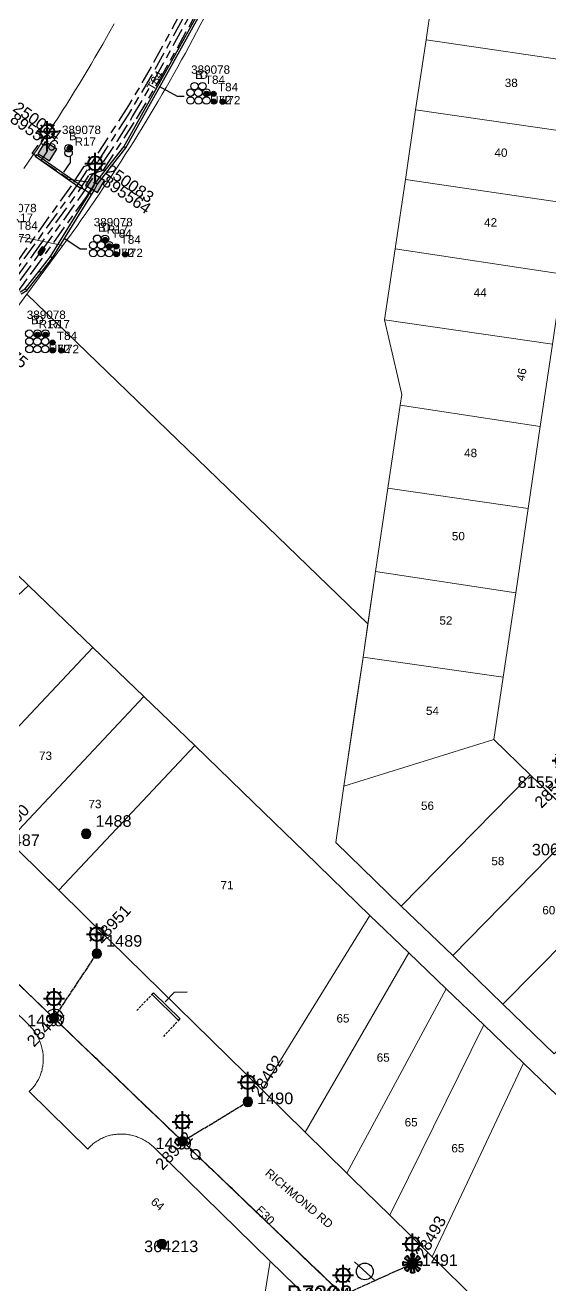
# Model space of a CAD drawing. Header units: metres. Extents: x 305195 to 306755, y 6261447 to 6263623.
# Drawn here: x 305664.5 to 305777.4, y 6262005.4 to 6262276.8 of the extents above; entities that cross this region are included whole.
import ezdxf
from ezdxf.enums import TextEntityAlignment as Align

# ---------------------------------------------------------------- set-up
doc = ezdxf.new("R2010")
doc.units = ezdxf.units.M
for name, pattern in [('Cable Exist OH', [1, 1, 0]), ('Cable Exist UG', [8.2, 4, -1.2, 1.8, -1.2]), ('DASHED', [0.75, 0.5, -0.25])]:
    doc.linetypes.add(name, pattern=pattern)
doc.layers.get('0').update_dxf_attribs({"color": 6})
doc.layers.add('Cadastre Land Parcels_SP_EXT', color=9, linetype='Continuous', lineweight=5)
doc.layers.add('Cadastre Roads_SP_EXT', color=9, linetype='Continuous', lineweight=5)
for name, color, linetype in [('Duct_SP_EXT', 7, 'Continuous'), ('Equip_HV_EXT', 7, 'Continuous'), ('Equip_SP_HV_EXT', 7, 'Continuous'), ('Equip_SP_LV_EXT', 7, 'Continuous'), ('Equip_SP_SL_EXT', 7, 'Continuous'), ('Mains_HV_EXT', 7, 'Continuous'), ('Mains_LV_EXT', 7, 'Continuous'), ('Mains_LV_SL_EXT', 7, 'Continuous'), ('Mains_SL_EXT', 7, 'Continuous'), ('SupportsOH_SP_TR_HV_LV_SL_EXT', 7, 'Continuous'), ('SupportsUG_SP_LV_EXT', 7, 'Continuous'), ('SupportsUG_SP_LV_SL_EXT', 7, 'Continuous'), ('Trench_SP_EXT', 7, 'Continuous')]:
    doc.layers.add(name, color=color, linetype=linetype)
doc.layers.add('UNKNOWN_FEATURES', color=1, linetype='DASHED', plot=False)
doc.styles.add('COLUMN_LABEL', font='arial.ttf')
doc.styles.add('HVSW_LABEL', font='arial.ttf')
doc.styles.add('iecARIAL', font='arial.ttf', dxfattribs={"height": 2})
doc.styles.add('POLE_LABEL', font='arial.ttf')
doc.styles.get("Standard").update_dxf_attribs({"font": 'arial.ttf'})

# ---------------------------------------------------------------- blocks, each defined once
blk = doc.blocks.new('COLUMN_EXT')
blk.add_hatch(color=256).paths.add_polyline_path([(-1.49, 1.48), (-1.49, -1.49), (1.48, -1.49), (1.48, 1.48)])
blk.add_lwpolyline([(-1.49, -1.49), (1.48, -1.49), (1.48, 1.48), (-1.49, 1.48)], close=True)
for tag, height, style, flags, p in [('ASSET_NUM', 2.5, 'COLUMN_LABEL', 8, (2, 2)), ('STRUCTURE_PLANT_NUMBER', 0.2, 'POLE_LABEL', 9, (1.81, 0.03)), ('STREET_CODE', 0.2, 'COLUMN_LABEL', 9, (1.81, -0.2))]:
    blk.add_attdef(tag, text='', height=height, dxfattribs=dict(style=style, flags=flags)).set_placement(p, align=Align.MIDDLE_LEFT)
at = {"flags": 1}
blk.add_attdef('Z', (1.81, -2.35), '', height=0.2, dxfattribs=at)
at = {"flags": 9}
for tag, p in [('COLUMN_TYPE', (1.81, -0.4)), ('OWNED_BY', (1.81, -0.6)), ('STATE', (1.81, -0.8)), ('USAGE', (1.81, -1)), ('STREETNAME', (1.81, -1.6)), ('SUBURB', (1.81, -1.8)), ('LEGEND', (1.81, -1.2)), ('LOCATION', (1.81, -1.4)), ('NOTES', (1.81, -2))]:
    blk.add_attdef(tag, text='', height=0.2, dxfattribs=at).set_placement(p, align=Align.MIDDLE_LEFT)
blk = doc.blocks.new('PILLAR_EXT')
blk.add_hatch(color=256).paths.add_polyline_path([(-2.475, 0.99), (-2.475, -0.99), (2.475, -0.99), (2.475, 0.99)])
blk.add_lwpolyline([(-2.475, -0.99), (2.475, -0.99), (2.475, 0.99), (-2.475, 0.99)], close=True)
at = {"style": 'iecARIAL', "flags": 8}
blk.add_attdef('ASSET_NUM', (1.5, 3.5), '', height=2.5, dxfattribs=at)
for tag, p, flags in [('OWNED_BY', (0, -0.2), 9), ('STATE', (0, -0.4), 9), ('SUPPORT_TYPE', (0, -0.6), 9), ('STREETNAME', (0, -1.8), 9), ('SUBURB', (0, -2), 1), ('USAGE', (0, -0.8), 9), ('LEGEND', (0, -1), 9), ('LOCATION', (0, -1.2), 9), ('NOTES', (0, -1.4), 9), ('PARENT', (0, -1.6), 9)]:
    blk.add_attdef(tag, p, '', height=0.2, dxfattribs=dict(flags=flags))
blk = doc.blocks.new('DUCT_EXT')
blk.add_circle((0, 0.8), 0.8)
at = {"flags": 1}
blk.add_attdef('Z', (0, 0), '', height=0.2, dxfattribs=at)
at = {"flags": 9}
for tag, p in [('DUCT_CODE', (0, 0)), ('XSECT_TYPE', (0, -0.2)), ('STATE', (0, -0.6)), ('FB_REFERENCE', (0, -0.4)), ('NOTES', (0, -0.8))]:
    blk.add_attdef(tag, text='', height=0.2, dxfattribs=at).set_placement(p, align=Align.MIDDLE_LEFT)
blk = doc.blocks.new('LV_OH_LINKS_OPEN_EXT')
for p, q in [((-0.17, 4.97), (-0.17, 5.46)), ((0.17, 4.97), (0.17, 5.46)), ((-0.17, 3), (-0.17, 2.5)), ((0.17, 3), (0.17, 2.5))]:
    blk.add_line(p, q)
blk.add_lwpolyline([(0, 2.99, 1), (0, 4.98, 1)], format="xyb", close=True)
at = {"flags": 9}
for tag, p in [('ACTUAL_STATUS', (0, 0)), ('CONSTRUCTED_VOLTAGE', (0, -0.2)), ('OPERATING_VOLTAGE', (0, -0.6)), ('ORIENTATION', (0, -0.8)), ('OWNED_BY', (0, -1)), ('STATE', (0, -1.2)), ('SWITCH_TYPE', (0, -1.4)), ('NO_PHASES', (0, -0.4)), ('USAGE', (0, -1.6)), ('LEGEND', (0, -1.8)), ('NOTES', (0, -2))]:
    blk.add_attdef(tag, text='', height=0.2, dxfattribs=at).set_placement(p, align=Align.MIDDLE_LEFT)
at = {"flags": 1}
blk.add_attdef('Z', (0, 0), '', height=0.2, dxfattribs=at)
blk = doc.blocks.new('SL_LANTERN_EXT')
at = {"lineweight": 40}
for p, q in [((-1.46, 5.68), (-1.06, 5.28)), ((0, 1.97), (0, 6.47)), ((1.46, 5.68), (1.06, 5.28)), ((-2.25, 4.22), (2.25, 4.22)), ((-1.46, 2.76), (-1.06, 3.16)), ((0, 0), (0, 2.72)), ((1.46, 2.76), (1.06, 3.16))]:
    blk.add_line(p, q, dxfattribs=at)
blk.add_circle((0, 4.22), 1.5, dxfattribs=at)
at = {"style": 'iecARIAL', "flags": 8}
blk.add_attdef('ASSET_NUM', (1.5, 1.5), '', height=2.5, dxfattribs=at)
for tag, p, height, flags in [('OPERATING_VOLTAGE', (0.98, -1.65), 0.2, 9), ('ORIENTATION', (0.98, -1.85), 0.2, 9), ('OWNED_BY', (0.98, -2.05), 0.2, 9), ('STATE', (0.98, -2.25), 0.2, 9), ('CONSTRUCTED_VOLTAGE', (0.98, -0.65), 0.2, 9), ('CONTROL_TYPE', (0.98, -0.85), 0.2, 9), ('LANTERN_PURPOSE', (0.98, -1.05), 0.2, 9), ('LANTERN_TYPE', (0.98, -1.25), 0.2, 9), ('NO_PHASES', (0.98, -1.45), 0.2, 9), ('USAGE', (0.98, -2.45), 0.2, 9), ('CEXIST', (0.98, -2.65), 0.2, 9), ('CNEW', (0.98, -2.85), 0.2, 9), ('LNUMBER', (2.18, -3.25), 2.5, 8), ('CNUMBER', (0.98, -3.05), 0.2, 9), ('CREMOVE', (0.98, -3.25), 0.2, 9), ('CREPLACE', (0.98, -3.45), 0.2, 9), ('LKINGHEIGHT', (0.98, -3.65), 0.2, 9), ('LBRACKET', (0.98, -3.85), 0.2, 9), ('LBRACKETVOCAB', (0.98, -4.05), 0.2, 9), ('LCATEGORY', (0.98, -4.25), 0.2, 9), ('LCHARGE1', (0.98, -4.45), 0.2, 9), ('LCHARGE1PERCENT', (0.98, -4.65), 0.2, 9), ('LCHARGE2', (0.98, -4.85), 0.2, 9), ('LCHARGE2PERCENT', (0.98, -5.05), 0.2, 9), ('LCHARGE3', (0.98, -5.25), 0.2, 9), ('LCHARGE3PERCENT', (0.98, -5.45), 0.2, 9), ('LEXIST', (0.98, -5.65), 0.2, 9), ('LLAMP', (0.98, -5.85), 0.2, 9), ('LLAMPVOCAB', (0.98, -6.05), 0.2, 9), ('LMAST', (0.98, -6.25), 0.2, 9), ('LMASTVOCAB', (0.98, -6.45), 0.2, 9), ('LNEW', (0.98, -6.65), 0.2, 9), ('LANTNUMBER', (0.98, -6.85), 0.2, 9), ('LOUTREACH', (0.98, -7.25), 0.2, 9), ('LOUTREACHVOCAB', (0.98, -7.45), 0.2, 9), ('LRATECODE', (0.98, -7.65), 0.2, 9), ('LREMOVE', (0.98, -7.85), 0.2, 9), ('LREPLACE', (0.98, -8.05), 0.2, 9), ('LTYPE', (0.98, -8.25), 0.2, 9), ('STREETNAME', (0.98, -9.25), 0.2, 9), ('SUBURB', (0.98, -9.45), 0.2, 1), ('LTYPEVOCAB', (0.98, -8.45), 0.2, 9), ('LEGEND', (0.98, -8.65), 0.2, 9), ('LOCATION', (0.98, -8.85), 0.2, 9), ('NOTES', (0.98, -9.05), 0.2, 9)]:
    blk.add_attdef(tag, p, '', height=height, dxfattribs=dict(flags=flags))
blk = doc.blocks.new('SL_NIGHTWATCH_EXT')
at = {"lineweight": 40}
h = blk.add_hatch(color=256, dxfattribs=at)
h.paths.add_polyline_path([(0.39, 1.96, 0.098491), (-0.39, 1.96), (-0.2, 0.98, -0.098491), (0.19, 0.98)])
h.paths.add_polyline_path([(0.55, 0.83, -0.098491), (0.83, 0.56), (1.66, 1.11, 0.098491), (1.11, 1.66)])
h.paths.add_polyline_path([(0.98, 0.2, -0.098491), (0.98, -0.19), (1.96, -0.39, 0.098491), (1.96, 0.39)])
h.paths.add_polyline_path([(0.83, -0.55, -0.098491), (0.56, -0.83), (1.11, -1.66, 0.098491), (1.66, -1.11)])
h.paths.add_polyline_path([(-0.19, -0.98), (-0.39, -1.96, 0.098491), (0.39, -1.96), (0.2, -0.98, -0.098491)])
h.paths.add_polyline_path([(-0.83, -0.56), (-1.66, -1.11, 0.098491), (-1.11, -1.66), (-0.55, -0.83, -0.098491)])
h.paths.add_polyline_path([(-0.98, 0.19), (-1.96, 0.39, 0.098491), (-1.96, -0.39), (-0.98, -0.2, -0.098491)])
h.paths.add_polyline_path([(-1.11, 1.66, 0.098491), (-1.66, 1.11), (-0.83, 0.55, -0.098491), (-0.56, 0.83)])
for p, q in [((-1.16, 1.63), (-1.16, 1.63, 0)), ((-1.1, 1.64), (-1.1, 1.64, 0)), ((1.08, 1.63), (1.08, 1.63, 0)), ((-0.86, -0.57), (-0.86, -0.57, 0)), ((0.82, -0.57), (0.82, -0.57, 0)), ((1.13, -1.65), (1.13, -1.65, 0)), ((1.96, -0.37), (1.96, -0.37, 0))]:
    blk.add_line(p, q, dxfattribs=at)
for points in [[(-0.98, 0.19, 0.098491), (-0.98, -0.2), (-1.96, -0.39, -0.098491), (-1.96, 0.39)], [(-0.56, 0.83, 0.098491), (-0.83, 0.55), (-1.66, 1.11, -0.098491), (-1.11, 1.66)], [(-0.2, 0.98, -0.098491), (0.19, 0.98), (0.39, 1.96, 0.098491), (-0.39, 1.96)], [(0.83, 0.56), (1.66, 1.11, 0.098491), (1.11, 1.66), (0.55, 0.83, -0.098491)], [(0.98, -0.19), (1.96, -0.39, 0.098491), (1.96, 0.39), (0.98, 0.2, -0.098491)], [(-0.83, -0.56, 0.098491), (-0.55, -0.83), (-1.11, -1.66, -0.098491), (-1.66, -1.11)], [(0.2, -0.98), (0.39, -1.96, -0.098491), (-0.39, -1.96), (-0.19, -0.98, 0.098491)], [(0.56, -0.83), (1.11, -1.66, 0.098491), (1.66, -1.11), (0.83, -0.55, -0.098491)]]:
    blk.add_lwpolyline(points, format="xyb", close=True, dxfattribs=at)
blk.add_circle((0, 0), 1, dxfattribs=at)
blk = doc.blocks.new('POLE_EXT')
blk.add_hatch(color=256).paths.add_polyline_path([(-1, 0, 1), (1, 0, 1)])
blk.add_lwpolyline([(-1, 0, 1), (1, 0, 1)], format="xyb", close=True)
for tag, height, flags, p in [('pNumber', 2.5, 8, (-17.84, 2.07)), ('OWNED_BY', 0.2, 9, (1.35, -0.4)), ('SPECIAL_USE', 0.2, 9, (1.35, -0.8)), ('STATE', 0.2, 9, (1.35, -1)), ('cLV', 0.2, 9, (1.35, -1.4)), ('hDepth', 0.2, 9, (1.35, -1.6)), ('hDia', 0.2, 9, (1.35, -1.8)), ('cHV', 0.2, 9, (1.35, -2)), ('PARENT', 0.2, 9, (1.35, -0.6)), ('USAGE', 0.2, 9, (1.35, -1.2)), ('LBRACKET', 0.2, 9, (1.35, -2.2)), ('LExisting', 0.2, 9, (1.35, -2.4)), ('LANTNUMBER', 0.2, 9, (1.35, -2.6)), ('LOther', 0.2, 9, (1.35, -2.8)), ('cLinedev', 0.2, 9, (1.35, -3.4)), ('pExisting', 0.2, 9, (1.35, -3.8)), ('pFooting', 0.2, 9, (1.35, -4.4)), ('pNew', 0.2, 9, (1.35, -4.6)), ('pRelocate', 0.2, 9, (1.35, -5)), ('pRemove', 0.2, 9, (1.35, -5.2)), ('pReplace', 0.2, 9, (1.35, -5.4)), ('LRemove', 0.2, 9, (1.35, -3)), ('LEGEND', 0.2, 9, (1.35, -3.2)), ('LOCATION', 0.2, 9, (1.35, -3.6)), ('PFNUMBER', 0.2, 9, (1.35, -4)), ('NEWPFNUMBER', 0.2, 9, (1.35, -4.2)), ('pStay', 0.2, 9, (1.35, -5.6)), ('pType', 0.2, 9, (1.35, -5.8)), ('cspan', 0.2, 9, (1.35, -6)), ('STREETNAME', 0.2, 9, (1.35, -6.2)), ('SUBURB', 0.2, 9, (1.35, -6.4)), ('OPERATED_BY', 0.2, 9, (1.36, -7.01)), ('NOTES', 0.2, 9, (1.35, -6.6)), ('MAINTAINED_BY', 0.2, 9, (1.36, -6.81))]:
    blk.add_attdef(tag, text='', height=height, dxfattribs=dict(flags=flags)).set_placement(p, align=Align.MIDDLE_LEFT)
at = {"style": 'POLE_LABEL'}
for tag, height, flags, p in [('ASSET_NUM', 2.5, 8, (2, 2)), ('STRUCTURE_PLANT_NUMBER', 0.2, 9, (1.35, 0.03)), ('STREET_CODE', 0.2, 9, (1.35, -0.2))]:
    blk.add_attdef(tag, text='', height=height, dxfattribs=dict(at, flags=flags)).set_placement(p, align=Align.MIDDLE_LEFT)
at = {"flags": 1}
blk.add_attdef('Z', (1.35, -7.33), '', height=0.2, dxfattribs=at)
blk = doc.blocks.new('HV_STJ_EXT')
h = blk.add_hatch(color=256)
edge = h.paths.add_edge_path()
edge.add_ellipse((-0.59, 0.13), major_axis=(0.226, 0.226), ratio=1, start_angle=45, end_angle=135)
edge.add_line((-0.91, 0.13), (-0.91, -0.13))
edge.add_ellipse((-0.59, -0.13), major_axis=(0.226, 0.226), ratio=1, start_angle=135, end_angle=225)
edge.add_line((-0.59, -0.45), (0.59, -0.45))
edge.add_ellipse((0.59, -0.13), major_axis=(-0.226, 0.226), ratio=1, start_angle=135, end_angle=225)
edge.add_line((0.91, -0.13), (0.91, 0.13))
edge.add_ellipse((0.59, 0.13), major_axis=(-0.226, 0.226), ratio=1, start_angle=225, end_angle=315)
edge.add_line((0.59, 0.45), (-0.59, 0.45))
blk.add_lwpolyline([(-0.91, 0.13), (-0.91, -0.13, 0.414214), (-0.59, -0.45), (0.59, -0.45, 0.414214), (0.91, -0.13), (0.91, 0.13, 0.414214), (0.59, 0.45), (-0.59, 0.45, 0.414214)], format="xyb", close=True)
for tag, flags, p in [('ORIENTATION', 9, (1.5, 0)), ('Z', 1, (1.5, -0.8)), ('USAGE', 9, (1.5, -0.2)), ('LEGEND', 9, (1.5, -0.4)), ('NOTES', 9, (1.5, -0.6))]:
    blk.add_attdef(tag, text='', height=0.2, dxfattribs=dict(flags=flags)).set_placement(p, align=Align.MIDDLE_LEFT)
blk = doc.blocks.new('HV_ABS_CLOSED_EXT')
blk.add_line((-3, 6.87), (3, 6.87))
blk.add_circle((0, 6.87), 1.8)
at = {"style": 'HVSW_LABEL'}
for tag, height, flags, p in [('ASSET_NUM', 3.5, 8, (2, 2)), ('STREET_CODE', 0.2, 9, (0, -0.2))]:
    blk.add_attdef(tag, text='', height=height, dxfattribs=dict(at, flags=flags)).set_placement(p, align=Align.MIDDLE_LEFT)
at = {"flags": 1}
blk.add_attdef('Z', (0, 0), '', height=0.2, dxfattribs=at)
at = {"flags": 9}
for tag, p in [('ACTUAL_STATUS', (0, -0.4)), ('CONSTRUCTED_VOLTAGE', (0, -0.6)), ('OPERATING_VOLTAGE', (0, -1)), ('ORIENTATION', (0, -1.2)), ('OWNED_BY', (0, -1.4)), ('STATE', (0, -1.6)), ('SWITCH_TYPE', (0, -1.8)), ('STREETNAME', (0, -2.6)), ('SUBURB', (0, -2.8)), ('NO_PHASES', (0, -0.8)), ('USAGE', (0, -2)), ('LEGEND', (0, -2.2)), ('LOCATION', (0, -2.4)), ('NOTES', (0, -3))]:
    blk.add_attdef(tag, text='', height=0.2, dxfattribs=at).set_placement(p, align=Align.MIDDLE_LEFT)
blk = doc.blocks.new('CABLE_LARGE_EXT')
h = blk.add_hatch(color=256)
edge = h.paths.add_edge_path()
edge.add_arc((0, 0.55), 0.55, 0, 360)
blk.add_circle((0, 0.55), 0.55)
at = {"flags": 1}
blk.add_attdef('Z', (0, 0), '', height=0.2, dxfattribs=at)
at = {"flags": 9}
for tag, p in [('COND_CODE', (0, 0)), ('STATE', (0, -0.4)), ('XSECT_SIZE', (0, -0.6)), ('FB_REFERENCE', (0, -0.2)), ('NOTES', (0, -0.8))]:
    blk.add_attdef(tag, text='', height=0.2, dxfattribs=at).set_placement(p, align=Align.MIDDLE_LEFT)

msp = doc.modelspace()

# ---------------------------------------------------------------- linework, layer by layer
at = {"layer": 'Cadastre Land Parcels_SP_EXT', "linetype": 'Continuous'}
for points in [[(305702.93, 6262278.31), (305702.14, 6262276.81), (305701.36, 6262275.31), (305700.56, 6262273.81), (305699.76, 6262272.32), (305698.95, 6262270.82), (305698.13, 6262269.34), (305697.31, 6262267.86), (305696.48, 6262266.38), (305695.65, 6262264.9), (305694.8, 6262263.43), (305693.95, 6262261.96), (305693.09, 6262260.5), (305692.23, 6262259.04), (305691.36, 6262257.58), (305690.48, 6262256.13), (305689.6, 6262254.69), (305688.71, 6262253.24), (305687.81, 6262251.8), (305686.91, 6262250.37), (305685.99, 6262248.94), (305685.08, 6262247.51), (305684.15, 6262246.09), (305683.22, 6262244.67), (305682.29, 6262243.26), (305681.34, 6262241.85), (305680.39, 6262240.44), (305679.44, 6262239.04), (305678.47, 6262237.65), (305677.5, 6262236.26), (305676.53, 6262234.87), (305675.54, 6262233.49), (305674.56, 6262232.11), (305673.56, 6262230.74), (305672.56, 6262229.37), (305664.82, 6262218.84), (305738.21, 6262147.82), (305739.88, 6262159.08), (305739.88, 6262159.08), (305742.5, 6262177.04), (305745.17, 6262194.98), (305745.5, 6262197.24), (305741.8, 6262213.33), (305744.07, 6262228.66), (305746.27, 6262243.6), (305748.49, 6262258.63), (305750.72, 6262273.71), (305752.93, 6262288.68)], [(305664.15, 6262245.94), (305665.11, 6262247.31), (305666.06, 6262248.69), (305667, 6262250.07), (305667.93, 6262251.45), (305668.86, 6262252.84), (305669.78, 6262254.24), (305670.69, 6262255.63), (305671.6, 6262257.04), (305672.5, 6262258.44), (305673.4, 6262259.85), (305674.28, 6262261.27), (305675.17, 6262262.69), (305676.04, 6262264.11), (305676.91, 6262265.54), (305677.77, 6262266.97), (305678.62, 6262268.41), (305679.47, 6262269.85), (305680.31, 6262271.3), (305681.14, 6262272.75), (305681.96, 6262274.2), (305682.78, 6262275.65), (305683.59, 6262277.11)], [(305778.27, 6262055.18), (305767.27, 6262065.89), (305756.47, 6262076.37), (305745.36, 6262086.96), (305731.28, 6262100.69), (305733.03, 6262112.84), (305735.63, 6262130.39), (305737.16, 6262140.68), (305738.21, 6262147.82), (305664.82, 6262218.84), (305664.82, 6262218.84), (305656.3, 6262207.25)], [(305657.22, 6262163.77), (305665.16, 6262156.11), (305679.02, 6262142.76), (305689.97, 6262132.2), (305700.94, 6262121.61), (305711.22, 6262111.64), (305724.74, 6262098.57), (305738.65, 6262085.01), (305747, 6262076.92), (305755.03, 6262069.2), (305763.19, 6262061.38), (305771.7, 6262053.15), (305780.76, 6262044.43)], [(305699.38, 6261900.42), (305717.18, 6262010.51), (305692.19, 6262034.98), (305691.99, 6262035.18), (305691.78, 6262035.36), (305691.56, 6262035.55), (305691.35, 6262035.72), (305691.12, 6262035.89), (305690.89, 6262036.06), (305690.66, 6262036.22), (305690.42, 6262036.37), (305690.18, 6262036.51), (305689.93, 6262036.65), (305689.68, 6262036.78), (305689.43, 6262036.91), (305689.17, 6262037.02), (305688.91, 6262037.13), (305688.65, 6262037.24), (305688.38, 6262037.33), (305688.11, 6262037.42), (305687.84, 6262037.5), (305687.57, 6262037.57), (305687.3, 6262037.64), (305687.02, 6262037.69), (305686.74, 6262037.74), (305686.46, 6262037.78), (305686.18, 6262037.82), (305685.9, 6262037.84), (305685.62, 6262037.86), (305685.34, 6262037.87), (305685.05, 6262037.88), (305684.77, 6262037.87), (305684.49, 6262037.86), (305684.21, 6262037.84), (305683.93, 6262037.81), (305683.65, 6262037.77), (305683.37, 6262037.73), (305683.09, 6262037.68), (305682.82, 6262037.62), (305682.56, 6262037.55), (305682.3, 6262037.48), (305682.05, 6262037.4), (305681.8, 6262037.32), (305681.55, 6262037.23), (305681.31, 6262037.13), (305681.07, 6262037.02), (305680.83, 6262036.91), (305680.59, 6262036.78), (305680.36, 6262036.66), (305680.13, 6262036.52), (305679.91, 6262036.38), (305679.69, 6262036.23), (305679.47, 6262036.08), (305679.26, 6262035.92), (305679.05, 6262035.75), (305678.85, 6262035.58), (305678.66, 6262035.4), (305678.47, 6262035.22), (305678.28, 6262035.03), (305678.1, 6262034.84), (305677.93, 6262034.64), (305665.33, 6262047.07), (305665.33, 6262047.07), (305665.53, 6262047.26), (305665.73, 6262047.45), (305665.91, 6262047.65), (305666.1, 6262047.86), (305666.27, 6262048.07), (305666.44, 6262048.28), (305666.61, 6262048.5), (305666.76, 6262048.73), (305666.91, 6262048.96), (305667.05, 6262049.19), (305667.19, 6262049.43), (305667.32, 6262049.67), (305667.44, 6262049.92), (305667.55, 6262050.16), (305667.66, 6262050.42), (305667.76, 6262050.67), (305667.85, 6262050.93), (305667.93, 6262051.19), (305668.01, 6262051.45), (305668.08, 6262051.72), (305668.14, 6262051.99), (305668.19, 6262052.26), (305668.24, 6262052.54), (305668.28, 6262052.82), (305668.31, 6262053.1), (305668.33, 6262053.38), (305668.35, 6262053.67), (305668.35, 6262053.95), (305668.35, 6262054.23), (305668.34, 6262054.51), (305668.33, 6262054.79), (305668.3, 6262055.08), (305668.27, 6262055.36), (305668.23, 6262055.64), (305668.18, 6262055.91), (305668.13, 6262056.19), (305668.07, 6262056.47), (305667.99, 6262056.74), (305667.92, 6262057.01), (305667.83, 6262057.28), (305667.74, 6262057.55), (305667.64, 6262057.81), (305667.53, 6262058.07), (305667.41, 6262058.33), (305667.29, 6262058.58), (305667.16, 6262058.83), (305667.03, 6262059.08), (305666.88, 6262059.32), (305666.73, 6262059.56), (305666.58, 6262059.8), (305666.41, 6262060.03), (305666.24, 6262060.25), (305666.07, 6262060.48), (305665.89, 6262060.69), (305665.7, 6262060.9), (305665.51, 6262061.11), (305665.31, 6262061.31), (305651.02, 6262075.3)], [(305733.59, 6261994.44), (305717.18, 6262010.51), (305699.38, 6261900.42)]]:
    msp.add_lwpolyline(points, dxfattribs=at)
for points in [[(305789.07, 6262283.43), (305752.93, 6262288.68), (305750.72, 6262273.71), (305786.85, 6262268.35), (305789.07, 6262283.43)], [(305786.85, 6262268.35), (305750.72, 6262273.71), (305748.49, 6262258.63), (305784.63, 6262253.38), (305786.85, 6262268.35)], [(305784.63, 6262253.38), (305748.49, 6262258.63), (305746.27, 6262243.6), (305782.4, 6262238.29), (305784.63, 6262253.38)], [(305782.4, 6262238.29), (305746.27, 6262243.6), (305744.07, 6262228.66), (305780.15, 6262223.19), (305782.4, 6262238.29)], [(305780.15, 6262223.19), (305744.07, 6262228.66), (305741.8, 6262213.33), (305777.93, 6262208.11), (305780.15, 6262223.19)], [(305777.93, 6262208.11), (305741.8, 6262213.33), (305745.5, 6262197.24), (305745.17, 6262194.98), (305775.31, 6262190.34), (305777.93, 6262208.11)], [(305775.31, 6262190.34), (305745.17, 6262194.98), (305742.5, 6262177.04), (305772.7, 6262172.66), (305775.31, 6262190.34)], [(305772.7, 6262172.66), (305742.5, 6262177.04), (305739.88, 6262159.08), (305770.02, 6262154.52), (305772.7, 6262172.66)], [(305634.33, 6262127.21), (305665.16, 6262156.11), (305657.22, 6262163.77), (305655.58, 6262158.7), (305645.83, 6262156.11), (305636.85, 6262144.43), (305625.94, 6262135.46), (305634.33, 6262127.21)], [(305770.02, 6262154.52), (305739.88, 6262159.08), (305737.16, 6262140.68), (305767.32, 6262136.33), (305770.02, 6262154.52)], [(305649.98, 6262111.82), (305679.02, 6262142.76), (305665.16, 6262156.11), (305634.33, 6262127.21), (305649.98, 6262111.82)], [(305660.9, 6262101.08), (305689.97, 6262132.2), (305679.02, 6262142.76), (305649.98, 6262111.82), (305657.26, 6262104.66), (305660.9, 6262101.08)], [(305767.32, 6262136.33), (305737.16, 6262140.68), (305733.03, 6262112.84), (305765.34, 6262122.89), (305767.32, 6262136.33)], [(305700.94, 6262121.61), (305689.97, 6262132.2), (305660.9, 6262101.08), (305666.91, 6262095.16), (305671.68, 6262090.45), (305700.94, 6262121.61)], [(305773.17, 6262115.3), (305765.34, 6262122.89), (305733.03, 6262112.84), (305731.28, 6262100.69), (305745.36, 6262086.96), (305773.17, 6262115.3)], [(305738.65, 6262085.01), (305724.74, 6262098.57), (305711.22, 6262111.64), (305700.94, 6262121.61), (305671.68, 6262090.45), (305682.69, 6262079.59), (305715.43, 6262047.43), (305738.65, 6262085.01)], [(305756.47, 6262076.37), (305784.16, 6262104.63), (305773.17, 6262115.3), (305745.36, 6262086.96), (305756.47, 6262076.37)], [(305767.27, 6262065.89), (305795.08, 6262094.05), (305784.16, 6262104.63), (305756.47, 6262076.37), (305767.27, 6262065.89)], [(305805.97, 6262083.5), (305795.08, 6262094.05), (305767.27, 6262065.89), (305778.27, 6262055.18), (305805.97, 6262083.5)], [(305747.01, 6262076.92), (305738.65, 6262085.01), (305715.43, 6262047.43), (305724.7, 6262038.31), (305747.01, 6262076.92)], [(305733.68, 6262029.47), (305755.04, 6262069.2), (305747.01, 6262076.92), (305724.7, 6262038.31), (305733.68, 6262029.47)], [(305734.93, 6262028.25), (305742.95, 6262020.37), (305746.96, 6262028.49), (305763.19, 6262061.38), (305755.04, 6262069.2), (305733.68, 6262029.47), (305734.93, 6262028.25)], [(305746.96, 6262028.49), (305742.95, 6262020.37), (305752.07, 6262011.41), (305760.23, 6262028.76), (305771.69, 6262053.15), (305763.19, 6262061.38), (305746.96, 6262028.49)], [(305760.23, 6262028.76), (305752.07, 6262011.41), (305761.55, 6262002.08), (305766.54, 6261997.17), (305783.79, 6261980.21), (305801.04, 6262024.82), (305796.23, 6262029.49), (305793.01, 6262032.61), (305785.25, 6262040.09), (305780.76, 6262044.43), (305771.69, 6262053.15), (305760.23, 6262028.76)]]:
    msp.add_lwpolyline(points, close=True, dxfattribs=at)
at = {"layer": 'Cadastre Roads_SP_EXT', "linetype": 'Continuous'}
for points in [[(305654.77, 6262233.01), (305672.56, 6262229.37), (305673.56, 6262230.74), (305673.56, 6262230.74), (305674.56, 6262232.11), (305675.54, 6262233.49), (305676.53, 6262234.87), (305677.5, 6262236.26), (305678.47, 6262237.65), (305679.44, 6262239.04), (305680.39, 6262240.44), (305681.34, 6262241.85), (305682.29, 6262243.26), (305683.22, 6262244.67), (305684.15, 6262246.09), (305685.08, 6262247.51), (305685.99, 6262248.94), (305686.91, 6262250.37), (305687.81, 6262251.8), (305688.71, 6262253.24), (305689.6, 6262254.69), (305690.48, 6262256.13), (305691.36, 6262257.58), (305692.23, 6262259.04), (305693.09, 6262260.5), (305693.95, 6262261.96), (305694.8, 6262263.43), (305695.65, 6262264.9), (305696.48, 6262266.38), (305697.31, 6262267.86), (305698.13, 6262269.34), (305698.95, 6262270.82), (305699.76, 6262272.32), (305700.56, 6262273.81), (305701.36, 6262275.31), (305702.14, 6262276.81), (305702.93, 6262278.31)], [(305683.59, 6262277.11), (305682.78, 6262275.65), (305681.96, 6262274.2), (305681.14, 6262272.75), (305680.31, 6262271.3), (305679.47, 6262269.85), (305678.62, 6262268.41), (305677.77, 6262266.97), (305676.91, 6262265.54), (305676.04, 6262264.11), (305675.17, 6262262.69), (305674.28, 6262261.27), (305673.4, 6262259.85), (305672.5, 6262258.44), (305671.6, 6262257.04), (305670.69, 6262255.63), (305669.78, 6262254.24), (305668.86, 6262252.84), (305667.93, 6262251.45), (305667, 6262250.07), (305666.06, 6262248.69), (305665.11, 6262247.31), (305664.15, 6262245.94)], [(305777.93, 6262208.11), (305775.31, 6262190.34), (305772.7, 6262172.66), (305770.02, 6262154.52), (305767.32, 6262136.33), (305765.34, 6262122.89), (305773.17, 6262115.3), (305784.16, 6262104.63)], [(305761.55, 6262002.08), (305752.07, 6262011.4), (305742.95, 6262020.37), (305734.93, 6262028.25), (305733.68, 6262029.47), (305724.7, 6262038.31), (305715.43, 6262047.42), (305715.43, 6262047.42), (305682.69, 6262079.59), (305671.68, 6262090.45), (305668.21, 6262093.87), (305666.91, 6262095.16), (305660.9, 6262101.08)], [(305651.02, 6262075.3), (305665.31, 6262061.31), (305665.51, 6262061.11), (305665.7, 6262060.9), (305665.89, 6262060.69), (305666.07, 6262060.48), (305666.24, 6262060.25), (305666.41, 6262060.03), (305666.58, 6262059.8), (305666.73, 6262059.56), (305666.88, 6262059.32), (305667.03, 6262059.08), (305667.16, 6262058.83), (305667.29, 6262058.58), (305667.41, 6262058.33), (305667.53, 6262058.07), (305667.64, 6262057.81), (305667.74, 6262057.55), (305667.83, 6262057.28), (305667.92, 6262057.01), (305667.99, 6262056.74), (305668.07, 6262056.47), (305668.13, 6262056.19), (305668.18, 6262055.91), (305668.23, 6262055.64), (305668.27, 6262055.36), (305668.3, 6262055.08), (305668.33, 6262054.79), (305668.34, 6262054.51), (305668.35, 6262054.23), (305668.35, 6262053.95), (305668.35, 6262053.67), (305668.33, 6262053.38), (305668.31, 6262053.1), (305668.28, 6262052.82), (305668.24, 6262052.54), (305668.19, 6262052.26), (305668.14, 6262051.99), (305668.08, 6262051.72), (305668.01, 6262051.45), (305667.93, 6262051.19), (305667.85, 6262050.93), (305667.76, 6262050.67), (305667.66, 6262050.42), (305667.55, 6262050.16), (305667.44, 6262049.92), (305667.32, 6262049.67), (305667.19, 6262049.43), (305667.05, 6262049.19), (305666.91, 6262048.96), (305666.76, 6262048.73), (305666.61, 6262048.5), (305666.44, 6262048.28), (305666.27, 6262048.07), (305666.1, 6262047.86), (305665.91, 6262047.65), (305665.73, 6262047.45), (305665.53, 6262047.26), (305665.33, 6262047.07), (305677.93, 6262034.64), (305678.1, 6262034.84), (305678.28, 6262035.03), (305678.47, 6262035.22), (305678.66, 6262035.4), (305678.85, 6262035.58), (305679.05, 6262035.75), (305679.26, 6262035.92), (305679.47, 6262036.08), (305679.69, 6262036.23), (305679.91, 6262036.38), (305680.13, 6262036.52), (305680.36, 6262036.66), (305680.59, 6262036.78), (305680.83, 6262036.91), (305681.07, 6262037.02), (305681.31, 6262037.13), (305681.55, 6262037.23), (305681.8, 6262037.32), (305682.05, 6262037.4), (305682.3, 6262037.48), (305682.56, 6262037.55), (305682.82, 6262037.62), (305683.09, 6262037.68), (305683.37, 6262037.73), (305683.65, 6262037.77), (305683.93, 6262037.81), (305684.21, 6262037.84), (305684.49, 6262037.86), (305684.77, 6262037.87), (305685.05, 6262037.88), (305685.34, 6262037.87), (305685.62, 6262037.86), (305685.9, 6262037.84), (305686.18, 6262037.82), (305686.46, 6262037.78), (305686.74, 6262037.74), (305687.02, 6262037.69), (305687.3, 6262037.64), (305687.57, 6262037.57), (305687.84, 6262037.5), (305688.11, 6262037.42), (305688.38, 6262037.33), (305688.65, 6262037.24), (305688.91, 6262037.13), (305689.17, 6262037.02), (305689.43, 6262036.91), (305689.68, 6262036.78), (305689.93, 6262036.65), (305690.18, 6262036.51), (305690.42, 6262036.37), (305690.66, 6262036.22), (305690.89, 6262036.06), (305691.12, 6262035.89), (305691.35, 6262035.72), (305691.56, 6262035.55), (305691.78, 6262035.36), (305691.99, 6262035.18), (305692.19, 6262034.98), (305717.18, 6262010.51), (305733.59, 6261994.44)]]:
    msp.add_lwpolyline(points, dxfattribs=at)
at = {"layer": 'Duct_SP_EXT'}
for p, q in [((305685.69, 6262250.65), (305705.51, 6262286.3)), ((305686.09, 6262250.39), (305705.93, 6262286.07)), ((305679.61, 6262242.89), (305685.69, 6262250.65)), ((305679.99, 6262242.59), (305686.09, 6262250.39)), ((305685.69, 6262250.65), (305685.89, 6262250.52)), ((305686.09, 6262250.39), (305685.89, 6262250.52)), ((305666.59, 6262248.51), (305666.73, 6262248.71)), ((305676.49, 6262241.61), (305666.59, 6262248.51)), ((305666.86, 6262248.9), (305666.73, 6262248.71)), ((305676.77, 6262242), (305666.86, 6262248.9)), ((305669.93, 6262227.01), (305678.87, 6262241.48)), ((305676.49, 6262241.61), (305676.63, 6262241.8)), ((305676.77, 6262242), (305676.63, 6262241.8)), ((305678.87, 6262241.48), (305679.59, 6262242.85)), ((305678.87, 6262241.48), (305679.08, 6262241.36)), ((305679.29, 6262241.24), (305680.01, 6262242.63)), ((305679.59, 6262242.85), (305679.8, 6262242.74)), ((305679.61, 6262242.89), (305679.8, 6262242.74)), ((305680.01, 6262242.63), (305679.8, 6262242.74)), ((305679.99, 6262242.59), (305679.8, 6262242.74)), ((305670.32, 6262226.73), (305679.29, 6262241.24)), ((305679.29, 6262241.24), (305679.08, 6262241.36)), ((305667.48, 6262223.81), (305669.93, 6262227.01)), ((305667.86, 6262223.51), (305670.32, 6262226.73)), ((305669.93, 6262227.01), (305670.12, 6262226.87)), ((305670.32, 6262226.73), (305670.12, 6262226.87)), ((305664.47, 6262220.04), (305667.48, 6262223.81)), ((305664.79, 6262219.68), (305667.86, 6262223.51)), ((305667.48, 6262223.81), (305667.67, 6262223.66)), ((305667.86, 6262223.51), (305667.67, 6262223.66)), ((305663.37, 6262219.36), (305664.47, 6262220.04)), ((305664.47, 6262220.04), (305664.63, 6262219.86)), ((305664.79, 6262219.68), (305664.63, 6262219.86)), ((305663.62, 6262218.95), (305664.79, 6262219.68)), ((305691.75, 6262067.98), (305691.91, 6262068.15)), ((305691.75, 6262067.98), (305697.45, 6262062.37)), ((305692.08, 6262068.33), (305691.91, 6262068.15)), ((305692.08, 6262068.33), (305697.79, 6262062.72)), ((305697.45, 6262062.37), (305697.62, 6262062.55)), ((305697.79, 6262062.72), (305697.62, 6262062.55))]:
    msp.add_line(p, q, dxfattribs=at)
for points in [[(305698.65, 6262261.46), (305697.22, 6262261.46), (305693.46, 6262263.57)], [(305674.16, 6262248.68), (305674.16, 6262247.28), (305672.69, 6262245.18)], [(305677.71, 6262228.58), (305676.28, 6262228.58), (305672.96, 6262230.77)]]:
    msp.add_lwpolyline(points, dxfattribs=at)
at = {"layer": 'Duct_SP_EXT', "linetype": 'Continuous'}
msp.add_lwpolyline([(305699.33, 6262068.42), (305696.55, 6262068.37), (305694.61, 6262066.4)], dxfattribs=at)
at = {"layer": 'Mains_HV_EXT', "linetype": 'Cable Exist UG'}
for points in [[(305712.97, 6262312.41), (305706.73, 6262297.68), (305703.29, 6262290.28), (305697.91, 6262279.51), (305691.58, 6262267.86), (305686.68, 6262259.5), (305676.1, 6262243.02), (305661.67, 6262222.96)], [(305667.98, 6262228.17), (305676.81, 6262240.52), (305684.37, 6262251.97), (305687.57, 6262257.18), (305692.37, 6262265.27), (305699.13, 6262277.51), (305700.38, 6262280), (305700.38, 6262280), (305703.39, 6262285.89), (305710.62, 6262282.42), (305710.8, 6262284.49)], [(305622.98, 6262146.11), (305621.49, 6262147.51), (305615.7, 6262141.32), (305612.91, 6262144.06), (305612.91, 6262144.06), (305612.43, 6262148.4), (305612.17, 6262150.63), (305612.14, 6262152.24), (305612.26, 6262153.86), (305612.63, 6262156.24), (305614.27, 6262159.9), (305616, 6262162.5), (305617.56, 6262164.22), (305619.53, 6262166.26), (305628.24, 6262176.04), (305641.5, 6262192.24), (305654.04, 6262209.19), (305663.36, 6262221.85), (305667.11, 6262226.96), (305667.98, 6262228.17)]]:
    msp.add_lwpolyline(points, dxfattribs=at)
at = {"layer": 'Mains_HV_EXT', "linetype": 'Cable Exist OH'}
for points in [[(305642.39, 6262089.87), (305670.47, 6262063.02)], [(305670.47, 6262063.02), (305729.16, 6262006.7), (305732.87, 6262003.25)]]:
    msp.add_lwpolyline(points, dxfattribs=at)
at = {"layer": 'Mains_HV_EXT', "linetype": 'Continuous'}
msp.add_lwpolyline([(305672.18, 6262061.37, 0.999989), (305669.3, 6262064.14)], format="xyb", dxfattribs=at)
at = {"layer": 'Mains_LV_EXT', "linetype": 'Cable Exist UG'}
for points in [[(305653.99, 6262207.53), (305654.44, 6262211.51), (305654.44, 6262211.51), (305662.57, 6262222.47), (305666.31, 6262227.56), (305675.98, 6262241.08), (305678.3, 6262244.65), (305681.32, 6262245.62), (305681.32, 6262245.62), (305688.42, 6262256.65), (305693.24, 6262264.77), (305700.01, 6262277.04), (305704.21, 6262285.31), (305705.39, 6262285.13), (305705.39, 6262285.13), (305706.45, 6262287.14), (305705.7, 6262288.2), (305707.27, 6262291.63)], [(305710.8, 6262284.49), (305708.2, 6262282.94), (305702.14, 6262285.73), (305702.14, 6262285.73), (305698.24, 6262277.98), (305691.5, 6262265.77), (305686.72, 6262257.7), (305680.02, 6262247.31), (305677.01, 6262246.34), (305674.33, 6262242.21), (305660.68, 6262223.01), (305656.92, 6262221.08), (305645.82, 6262229.41), (305645.82, 6262229.41), (305629.49, 6262245.03), (305629.47, 6262247.78), (305590.85, 6262285.21), (305587.57, 6262288.38)]]:
    msp.add_lwpolyline(points, dxfattribs=at)
at = {"layer": 'Mains_LV_EXT', "linetype": 'Cable Exist OH'}
for points in [[(305670.66, 6262062.86), (305642.38, 6262090.08)], [(305698.31, 6262036.32), (305670.66, 6262062.86)], [(305732.87, 6262003.21), (305698.31, 6262036.32)]]:
    msp.add_lwpolyline(points, dxfattribs=at)
at = {"layer": 'Mains_LV_SL_EXT', "linetype": 'Cable Exist UG'}
for points in [[(305669.21, 6262249.68), (305667.93, 6262247.78), (305673.93, 6262243.67), (305679.51, 6262242.85)], [(305679.51, 6262242.85), (305678.31, 6262241), (305678.31, 6262241), (305677.63, 6262239.95), (305667.91, 6262226.36), (305664.14, 6262221.23), (305655.23, 6262209.07), (305653.99, 6262207.53)]]:
    msp.add_lwpolyline(points, dxfattribs=at)
at = {"layer": 'Mains_SL_EXT', "linetype": 'Cable Exist OH'}
for points in [[(305642.39, 6262089.87), (305670.66, 6262062.86)], [(305670.66, 6262062.86), (305679.88, 6262076.75)], [(305670.66, 6262062.86), (305698.31, 6262036.32)], [(305698.31, 6262036.32), (305712.38, 6262044.83)], [(305698.31, 6262036.32), (305732.87, 6262003.21)], [(305732.87, 6262003.21), (305747.82, 6262009.97)]]:
    msp.add_lwpolyline(points, dxfattribs=at)
at = {"layer": 'Trench_SP_EXT', "linetype": 'Cable Exist UG'}
for points in [[(305666.73, 6262248.71), (305665.96, 6262249.18), (305665.96, 6262249.18), (305667.24, 6262251.02)], [(305676.63, 6262241.8), (305678.56, 6262240.52)]]:
    msp.add_lwpolyline(points, dxfattribs=at)
at = {"layer": 'UNKNOWN_FEATURES'}
for points in [[(305691.91, 6262068.15), (305688.44, 6262064.46)], [(305697.62, 6262062.55), (305694.15, 6262058.85)]]:
    msp.add_lwpolyline(points, dxfattribs=at)

# ---------------------------------------------------------------- block references
at = {"layer": 'Duct_SP_EXT'}
for name, p in [('DUCT_EXT', (305700.9, 6262262.9)), ('DUCT_EXT', (305702.59, 6262262.89)), ('DUCT_EXT', (305700.04, 6262261.5)), ('DUCT_EXT', (305700.04, 6262259.81)), ('DUCT_EXT', (305701.73, 6262261.5)), ('DUCT_EXT', (305701.74, 6262259.81)), ('DUCT_EXT', (305703.45, 6262261.51)), ('DUCT_EXT', (305703.45, 6262259.81)), ('CABLE_LARGE_EXT', (305703.45, 6262261.51)), ('CABLE_LARGE_EXT', (305705.01, 6262261.49)), ('CABLE_LARGE_EXT', (305705.06, 6262259.83)), ('CABLE_LARGE_EXT', (305706.95, 6262259.79)), ('DUCT_EXT', (305679.96, 6262230.02)), ('DUCT_EXT', (305681.65, 6262230.01)), ('CABLE_LARGE_EXT', (305681.65, 6262230.01)), ('DUCT_EXT', (305679.1, 6262228.62)), ('DUCT_EXT', (305679.1, 6262226.93)), ('DUCT_EXT', (305680.79, 6262228.62)), ('DUCT_EXT', (305680.8, 6262226.93)), ('DUCT_EXT', (305682.51, 6262228.63)), ('DUCT_EXT', (305682.51, 6262226.93)), ('CABLE_LARGE_EXT', (305682.51, 6262228.63)), ('CABLE_LARGE_EXT', (305684.07, 6262228.61)), ('CABLE_LARGE_EXT', (305684.07, 6262226.94)), ('CABLE_LARGE_EXT', (305685.96, 6262226.9)), ('DUCT_EXT', (305665.34, 6262209.57)), ('DUCT_EXT', (305665.36, 6262207.9)), ('DUCT_EXT', (305667.06, 6262207.9)), ('DUCT_EXT', (305667.1, 6262209.58)), ('CABLE_LARGE_EXT', (305667.1, 6262209.58)), ('DUCT_EXT', (305668.77, 6262207.91)), ('DUCT_EXT', (305668.8, 6262209.58)), ('CABLE_LARGE_EXT', (305668.8, 6262209.58)), ('CABLE_LARGE_EXT', (305670.33, 6262207.89)), ('DUCT_EXT', (305665.36, 6262206.21)), ('DUCT_EXT', (305667.07, 6262206.21)), ('DUCT_EXT', (305668.77, 6262206.21)), ('CABLE_LARGE_EXT', (305670.33, 6262206.22)), ('CABLE_LARGE_EXT', (305672.23, 6262206.18))]:
    msp.add_blockref(name, p, dxfattribs=at)
at = {"layer": 'Duct_SP_EXT', "rotation": 90.0000000000002}
for name, p in [('DUCT_EXT', (305674.6, 6262250.32)), ('DUCT_EXT', (305674.6, 6262249.3)), ('CABLE_LARGE_EXT', (305674.6, 6262250.32))]:
    msp.add_blockref(name, p, dxfattribs=at)
at = {"layer": 'Equip_HV_EXT', "rotation": 54.4446540720671}
msp.add_blockref('HV_STJ_EXT', (305667.98, 6262228.17), dxfattribs=at)
at = {"layer": 'Equip_SP_HV_EXT'}
ref = msp.add_blockref('HV_ABS_CLOSED_EXT', (305732.87, 6262003.25), dxfattribs=dict(at, rotation=316.9983132107593))
ref.add_attrib('ASSET_NUM', 'B7398', dxfattribs={"layer": '0', "height": 3.5, "style": 'HVSW_LABEL'}).set_placement((305734.87, 6262003.5), align=Align.MIDDLE_RIGHT)
at = {"layer": 'Equip_SP_LV_EXT', "rotation": 224.8736335963467}
msp.add_blockref('LV_OH_LINKS_OPEN_EXT', (305698.31, 6262036.32), dxfattribs=at)
at = {"layer": 'Equip_SP_SL_EXT'}
ref = msp.add_blockref('SL_LANTERN_EXT', (305669.21, 6262249.68), dxfattribs=at)
ref.add_attrib('ASSET_NUM', '250084', dxfattribs={"layer": '0', "height": 2.5, "rotation": 324.8253, "style": 'iecARIAL'}).set_placement((305670.71, 6262251.18), align=Align.BOTTOM_RIGHT)
ref = msp.add_blockref('SL_LANTERN_EXT', (305679.51, 6262242.85), dxfattribs=at)
ref.add_attrib('ASSET_NUM', '250083', dxfattribs={"layer": '0', "height": 2.5, "rotation": 325.6483, "style": 'iecARIAL'}).set_placement((305681.01, 6262244.35), align=Align.BOTTOM_LEFT)
ref = msp.add_blockref('SL_LANTERN_EXT', (305780.11, 6262114.14), dxfattribs=at)
ref.add_attrib('ASSET_NUM', '28502', dxfattribs={"layer": '0', "height": 2.5, "rotation": 44.4542, "style": 'iecARIAL'}).set_placement((305781.61, 6262115.64), align=Align.MIDDLE_RIGHT)
ref = msp.add_blockref('SL_LANTERN_EXT', (305657.84, 6262098.48), dxfattribs=at)
ref.add_attrib('ASSET_NUM', '28490', dxfattribs={"layer": '0', "height": 2.5, "rotation": 45.8482, "style": 'iecARIAL'}).set_placement((305659.34, 6262099.98), align=Align.BOTTOM_LEFT)
ref = msp.add_blockref('SL_LANTERN_EXT', (305679.88, 6262076.75), dxfattribs=at)
ref.add_attrib('ASSET_NUM', '28951', dxfattribs={"layer": '0', "height": 2.5, "rotation": 47.2407, "style": 'iecARIAL'}).set_placement((305681.38, 6262078.25), align=Align.BOTTOM_LEFT)
ref = msp.add_blockref('SL_LANTERN_EXT', (305670.66, 6262062.86), dxfattribs=at)
ref.add_attrib('ASSET_NUM', '28491', dxfattribs={"layer": '0', "height": 2.5, "rotation": 46.3097, "style": 'iecARIAL'}).set_placement((305672.16, 6262064.36), align=Align.MIDDLE_RIGHT)
ref = msp.add_blockref('SL_LANTERN_EXT', (305712.38, 6262044.83), dxfattribs=at)
ref.add_attrib('ASSET_NUM', '28492', dxfattribs={"layer": '0', "height": 2.5, "rotation": 57.2012, "style": 'iecARIAL'}).set_placement((305713.88, 6262046.33), align=Align.MIDDLE_LEFT)
ref = msp.add_blockref('SL_LANTERN_EXT', (305698.31, 6262036.32), dxfattribs=at)
ref.add_attrib('ASSET_NUM', '28952', dxfattribs={"layer": '0', "height": 2.5, "rotation": 46.3097, "style": 'iecARIAL'}).set_placement((305699.81, 6262037.82), align=Align.MIDDLE_RIGHT)
ref = msp.add_blockref('SL_LANTERN_EXT', (305747.82, 6262009.97), dxfattribs=at)
ref.add_attrib('ASSET_NUM', '28493', dxfattribs={"layer": '0', "height": 2.5, "rotation": 60.6573, "style": 'iecARIAL'}).set_placement((305749.32, 6262011.47), align=Align.MIDDLE_LEFT)
msp.add_blockref('SL_NIGHTWATCH_EXT', (305747.82, 6262009.97), dxfattribs=at)
ref = msp.add_blockref('SL_LANTERN_EXT', (305732.86, 6262003.23), dxfattribs=at)
ref.add_attrib('ASSET_NUM', '28494', dxfattribs={"layer": '0', "height": 2.5, "style": 'iecARIAL'}).set_placement((305734.36, 6262004.73), align=Align.TOP_RIGHT)
at = {"layer": 'SupportsOH_SP_TR_HV_LV_SL_EXT'}
ref = msp.add_blockref('POLE_EXT', (305780.11, 6262114.14), dxfattribs=at)
ref.add_attrib('ASSET_NUM', '815519', dxfattribs={"layer": '0', "height": 2.5, "rotation": 359.4919, "style": 'POLE_LABEL'}).set_placement((305782.11, 6262114.89), align=Align.TOP_RIGHT)
ref = msp.add_blockref('POLE_EXT', (305677.58, 6262102.59), dxfattribs=at)
ref.add_attrib('ASSET_NUM', '1488', dxfattribs={"layer": '0', "height": 2.5, "style": 'POLE_LABEL'}).set_placement((305679.58, 6262103.34), align=Align.BOTTOM_LEFT)
ref = msp.add_blockref('POLE_EXT', (305657.84, 6262098.48), dxfattribs=at)
ref.add_attrib('ASSET_NUM', '1487', dxfattribs={"layer": '0', "height": 2.5, "style": 'POLE_LABEL'}).set_placement((305659.84, 6262099.23), align=Align.BOTTOM_LEFT)
ref = msp.add_blockref('POLE_EXT', (305783.14, 6262099.85), dxfattribs=at)
ref.add_attrib('ASSET_NUM', '306773', dxfattribs={"layer": '0', "height": 2.5, "rotation": 1, "style": 'POLE_LABEL'}).set_placement((305785.14, 6262100.6), align=Align.TOP_RIGHT)
ref = msp.add_blockref('POLE_EXT', (305679.88, 6262076.75), dxfattribs=at)
ref.add_attrib('ASSET_NUM', '1489', dxfattribs={"layer": '0', "height": 2.5, "style": 'POLE_LABEL'}).set_placement((305681.88, 6262077.5), align=Align.BOTTOM_LEFT)
ref = msp.add_blockref('POLE_EXT', (305670.66, 6262062.86), dxfattribs=at)
ref.add_attrib('ASSET_NUM', '1498', dxfattribs={"layer": '0', "height": 2.5, "rotation": 0.1543, "style": 'POLE_LABEL'}).set_placement((305672.66, 6262063.62), align=Align.TOP_RIGHT)
ref = msp.add_blockref('POLE_EXT', (305712.38, 6262044.83), dxfattribs=at)
ref.add_attrib('ASSET_NUM', '1490', dxfattribs={"layer": '0', "height": 2.5, "style": 'POLE_LABEL'}).set_placement((305714.38, 6262045.58), align=Align.MIDDLE_LEFT)
ref = msp.add_blockref('POLE_EXT', (305698.31, 6262036.32), dxfattribs=at)
ref.add_attrib('ASSET_NUM', '1499', dxfattribs={"layer": '0', "height": 2.5, "rotation": 359.4711, "style": 'POLE_LABEL'}).set_placement((305700.31, 6262037.07), align=Align.TOP_RIGHT)
ref = msp.add_blockref('POLE_EXT', (305693.88, 6262014.18), dxfattribs=at)
ref.add_attrib('ASSET_NUM', '364213', dxfattribs={"layer": '0', "height": 2.5, "style": 'POLE_LABEL'}).set_placement((305695.88, 6262014.93), align=Align.TOP_CENTER)
ref = msp.add_blockref('POLE_EXT', (305747.82, 6262009.97), dxfattribs=at)
ref.add_attrib('ASSET_NUM', '1491', dxfattribs={"layer": '0', "height": 2.5, "style": 'POLE_LABEL'}).set_placement((305749.82, 6262010.72), align=Align.MIDDLE_LEFT)
at = {"layer": 'SupportsUG_SP_LV_EXT'}
ref = msp.add_blockref('PILLAR_EXT', (305653.99, 6262207.53), dxfattribs=dict(at, rotation=232.4453511319998))
ref.add_attrib('ASSET_NUM', '129575', dxfattribs={"layer": '0', "height": 2.5, "rotation": 321.086, "style": 'iecARIAL'}).set_placement((305655.49, 6262211.03), align=Align.MIDDLE_LEFT)
at = {"layer": 'SupportsUG_SP_LV_SL_EXT'}
ref = msp.add_blockref('COLUMN_EXT', (305669.21, 6262249.68), dxfattribs=dict(at, rotation=57.63269520354994))
ref.add_attrib('ASSET_NUM', '895566', dxfattribs={"layer": '0', "height": 2.5, "rotation": 324.8253, "style": 'COLUMN_LABEL'}).set_placement((305671.21, 6262250.43), align=Align.MIDDLE_RIGHT)
ref = msp.add_blockref('COLUMN_EXT', (305679.51, 6262242.85), dxfattribs=dict(at, rotation=329.3984983792895))
ref.add_attrib('ASSET_NUM', '895564', dxfattribs={"layer": '0', "height": 2.5, "rotation": 325.6483, "style": 'COLUMN_LABEL'}).set_placement((305681.51, 6262243.6), align=Align.MIDDLE_LEFT)

# ---------------------------------------------------------------- texts
at = {"layer": 'Cadastre Land Parcels_SP_EXT'}
for s, p in [('38', (305767.67, 6262263.52)), ('40', (305765.45, 6262248.47)), ('42', (305763.22, 6262233.44)), ('44', (305760.99, 6262218.32)), ('48', (305758.92, 6262183.75)), ('50', (305756.28, 6262165.83)), ('52', (305753.6, 6262147.65)), ('54', (305750.71, 6262128.19)), ('73', (305667.43, 6262118.5)), ('73', (305678.08, 6262108.1)), ('56', (305749.64, 6262107.74)), ('58', (305764.79, 6262095.81)), ('71', (305706.48, 6262090.61)), ('60', (305775.75, 6262085.23)), ('65', (305731.45, 6262061.91)), ('65', (305740.11, 6262053.47)), ('65', (305746.12, 6262039.52)), ('65', (305756.18, 6262033.93))]:
    msp.add_text(s, height=1.8, dxfattribs=at).set_placement(p)
for s, rotation, p in [('46', 78.6171, (305771.86, 6262200.02)), ('64', 319.5749, (305691.32, 6262023.02))]:
    msp.add_text(s, height=1.8, rotation=rotation, dxfattribs=at).set_placement(p)
at = {"layer": 'Cadastre Roads_SP_EXT'}
msp.add_text('RICHMOND RD', height=1.8, rotation=319.5748, dxfattribs=at).set_placement((305715.94, 6262029.21))
at = {"layer": 'Duct_SP_EXT'}
for s, p in [('389078', (305700.16, 6262266.37)), ('B', (305701.04, 6262265.23)), ('D', (305702, 6262265.26)), ('T84', (305703.12, 6262264.19)), ('T84', (305705.95, 6262262.61)), ('U72', (305704.26, 6262259.81)), ('U72', (305706.16, 6262259.77)), ('389078', (305672.37, 6262253.39)), ('B', (305673.86, 6262252.06)), ('R17', (305675.09, 6262250.87)), ('389078', (305658.53, 6262236.54)), ('R17', (305661.54, 6262234.44)), ('T84', (305662.84, 6262232.75)), ('389078', (305679.21, 6262233.49)), ('B', (305680.1, 6262232.35)), ('D', (305681.06, 6262232.38)), ('R17', (305682.01, 6262231.91)), ('U72', (305661.09, 6262230.03)), ('T84', (305683.07, 6262231.03)), ('T84', (305685.01, 6262229.73)), ('U72', (305683.28, 6262226.91)), ('U72', (305685.17, 6262226.88)), ('389078', (305664.8, 6262213.54)), ('B', (305665.7, 6262212.41)), ('D', (305666.65, 6262212.43)), ('R17', (305667.36, 6262211.52)), ('R17', (305669.46, 6262211.52)), ('T84', (305671.28, 6262209.01)), ('U72', (305669.54, 6262206.19)), ('U72', (305671.43, 6262206.16))]:
    msp.add_text(s, height=1.8, dxfattribs=at).set_placement(p)
at = {"layer": 'Mains_LV_EXT'}
for s, rotation, p in [('T84', 59.3265, (305692.07, 6262262.58)), ('E30', 315.0262, (305713.9, 6262021.35))]:
    msp.add_text(s, height=1.8, rotation=rotation, dxfattribs=at).set_placement(p)

doc.saveas('drawing.dxf')
